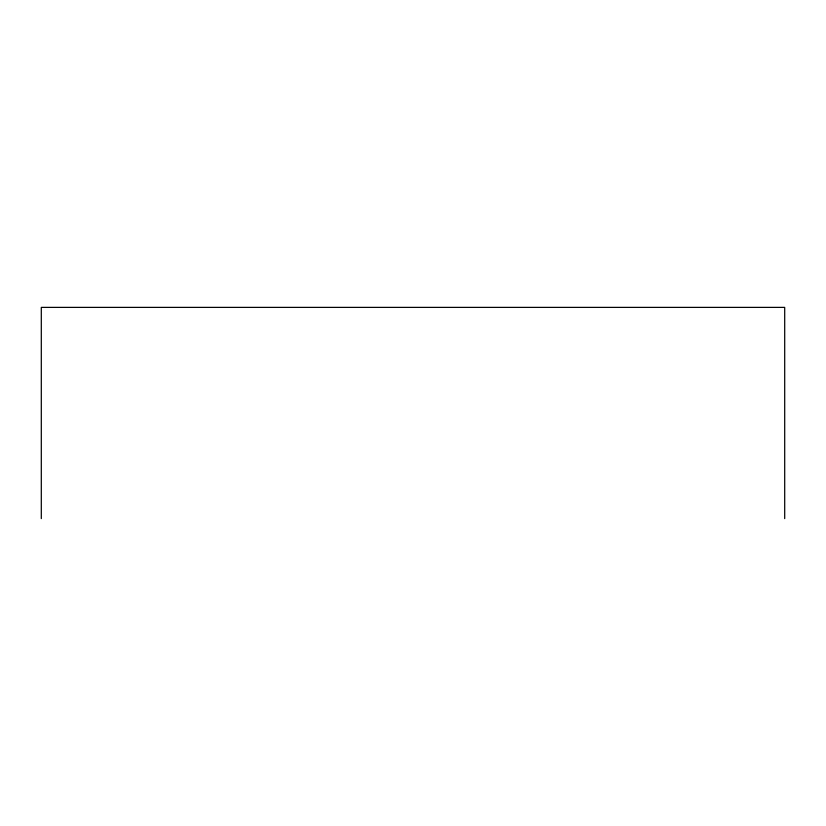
<?xml version="1.0" encoding="UTF-8"?>
<svg xmlns="http://www.w3.org/2000/svg" width="826" height="826" viewBox="0 0 826 826"><rect width="100%" height="100%" fill="white"/><g stroke="black" fill="none" stroke-linecap="round" stroke-linejoin="round"><path stroke-width="1.24" d="M784.7 518.614L784.7 307.386L41.3 307.386L41.3 518.614"/></g></svg>
